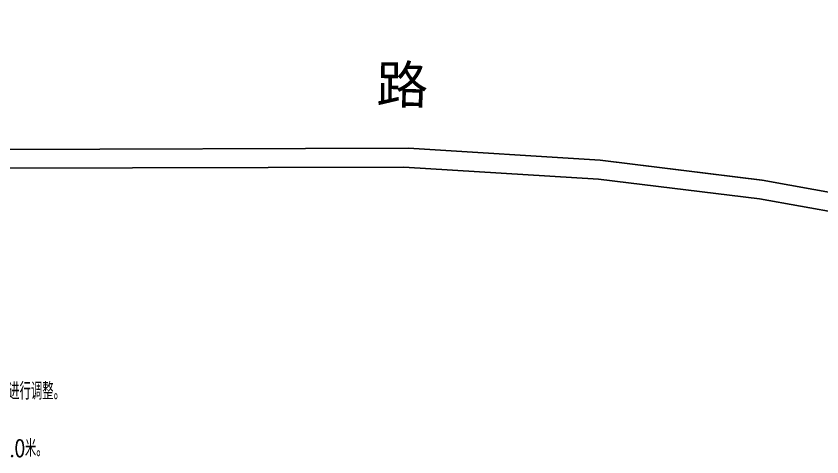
# Model space of a CAD drawing. Extents: x 225694 to 1397201, y -46174 to 794826.
# Drawn here: x 599084 to 769069, y 70023 to 162947 of the extents above; entities that cross this region are included whole.
import ezdxf
from ezdxf.enums import TextEntityAlignment as Align

# ---------------------------------------------------------------- set-up
doc = ezdxf.new("R2010")
doc.units = 0
doc.header["$LTSCALE"] = 0.5
doc.header["$MEASUREMENT"] = 0
doc.layers.add('road', color=7, linetype='Continuous', lineweight=0)
for name, color, linetype in [('T', 165, 'Continuous'), ('ZJ', 7, 'Continuous'), ('路', 40, 'Continuous')]:
    doc.layers.add(name, color=color, linetype=linetype)
doc.styles.add('CHINA', font='romans.shx', dxfattribs={"width": 0.7, "bigfont": '复件 hztxt.shx'})
doc.styles.add('等线体', font='')
doc.styles.get('等线体').set_extended_font_data('黑体')

msp = doc.modelspace()

# ---------------------------------------------------------------- linework, layer by layer
at = {"layer": 'road', "color": 3}
msp.add_lwpolyline([(411886.8, 134306.4), (681831, 135083.3), (722314.9, 132545.9), (757499.1, 128190.6), (796511.1, 121136.9), (829702.7, 113451.3), (835942.4, 109319.8), (839378.4, 102818.1), (839803.1, 96869), (839803.1, 71317.9), (861476.7, 71317.9), (861487.3, 88051), (863243.3, 93386), (867816.8, 96639.9), (873485.7, 96531.1), (878259, 94844.5), (878259, 142886.4), (830448.8, 157748.9), (747825.5, 173519.2), (701410.9, 178050.5), (643134.1, 178596.4), (602974.5, 178704.6), (408690.3, 179359.3)], dxfattribs=at)
at = {"layer": '路', "color": 7, "linetype": 'Continuous'}
for p, q in [((412995.8, 134308.6), (681831, 135083.3)), ((722314.9, 132545.9), (681831, 135083.3)), ((413428.6, 130365), (680871.1, 131135.6)), ((721947, 128561.2), (680871.1, 131135.6)), ((756499.1, 128370.4), (722314.9, 132545.9)), ((755902.2, 124413.6), (721947, 128561.2)), ((795746.8, 121311.8), (756499.1, 128370.4)), ((794946.1, 117391.7), (755902.2, 124413.6))]:
    msp.add_line(p, q, dxfattribs=at)

# ---------------------------------------------------------------- texts
at = {"layer": 'T', "color": 7, "style": 'CHINA', "width": 0.7}
for s, p in [('规划设计方案审查及调整意见进行调整。', (566293.3, 82076.4, 0)), ('人民支路建筑退让道路红线调整为5.0米。', (559624.5, 70044.1, 0))]:
    msp.add_text(s, height=3600, dxfattribs=at).set_placement(p)
at = {"layer": 'ZJ', "color": 7, "linetype": 'Continuous', "style": '等线体'}
msp.add_text('纬               西               路', height=8000, rotation=359.479578, dxfattribs=at).set_placement((588005.3, 149488.6), align=Align.MIDDLE)

doc.saveas('drawing.dxf')
